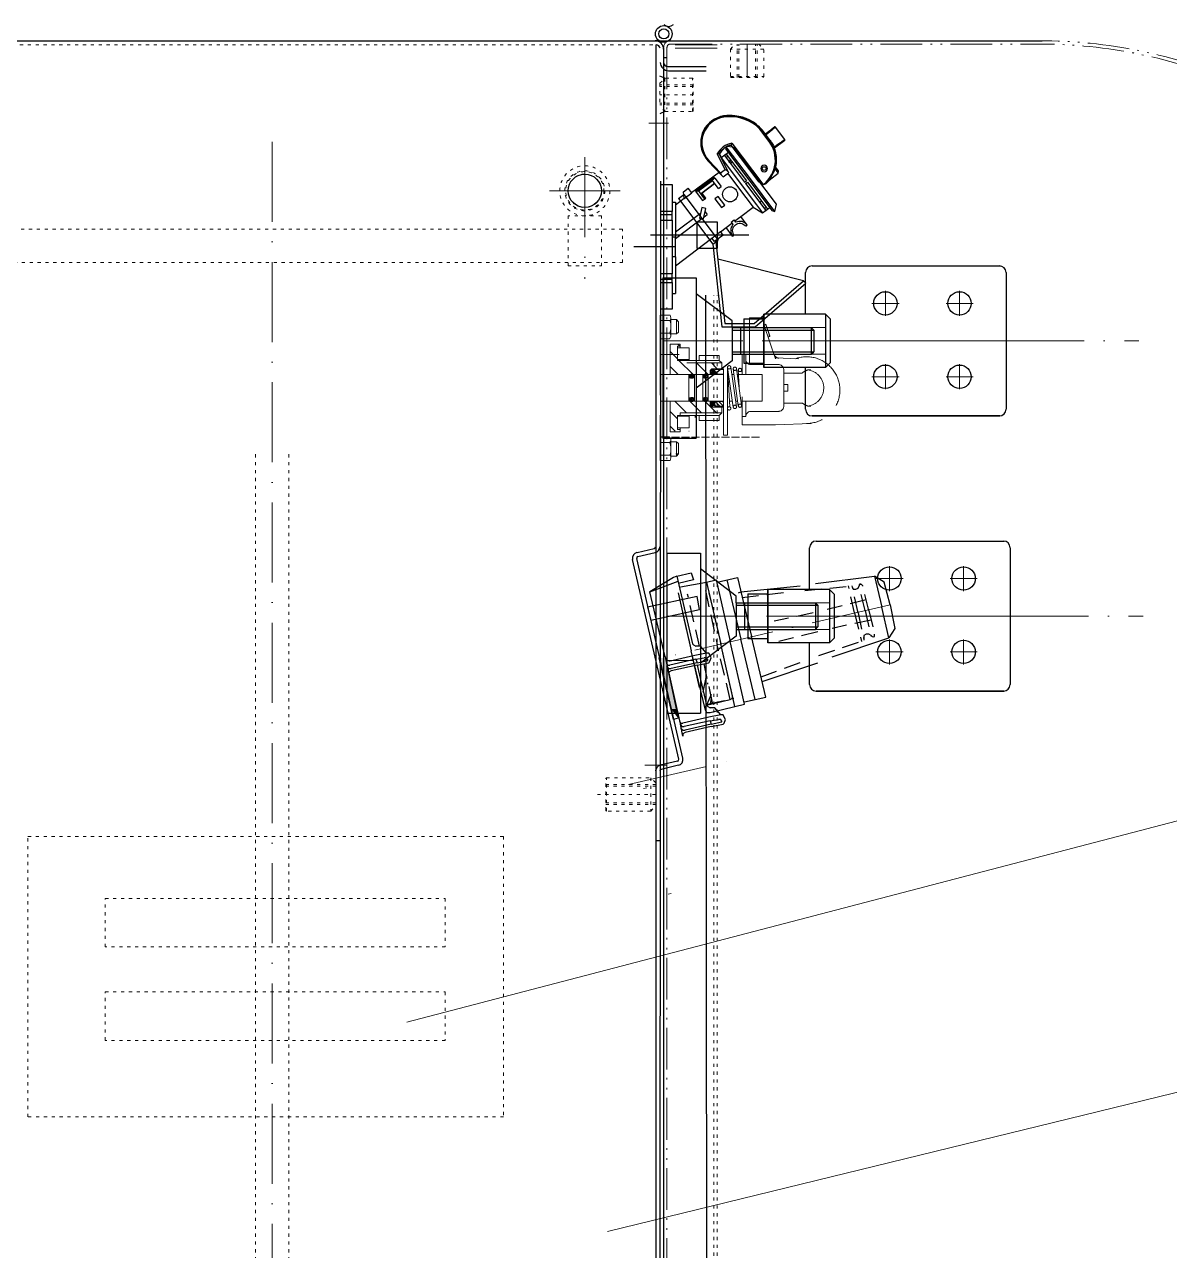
# Model space of a CAD drawing. Header units: millimetres. Extents: x 13152 to 35014, y -6229 to -226.
# Drawn here: x 28814 to 29500, y -1890 to -1155 of the extents above; entities that cross this region are included whole.
import ezdxf

# ---------------------------------------------------------------- set-up
doc = ezdxf.new("R2010")
doc.units = ezdxf.units.MM
doc.header["$LTSCALE"] = 4
for name, pattern in [('5 双点画线', [10.5, 6.25, -1.25, 0.25, -1.25, 0.25, -1.25]), ('ACAD_ISO02W100', [15, 12, -3]), ('ACAD_ISO03W100', [1.18, 0.47, -0.71]), ('ACAD_ISO10W100', [18, 12, -3, 0, -3]), ('DASHED', [0.75, 0.5, -0.25])]:
    doc.linetypes.add(name, pattern=pattern)
for name, color, linetype in [('1', 12, 'Continuous'), ('10', 1, 'Continuous'), ('4虚线层', 6, 'DASHED'), ('器身绝缘0', 4, 'Continuous')]:
    doc.layers.add(name, color=color, linetype=linetype)
for name, color, linetype, lineweight in [('标注、文本', 3, 'Continuous', 25), ('粗实线', 4, 'Continuous', 53), ('铁心', 3, 'Continuous', 0)]:
    doc.layers.add(name, color=color, linetype=linetype, lineweight=lineweight)
pattern_1 = [(135, (75926.2069, -165104.8281), (0.56126601, 0.56126601), []), (45, (75926.2069, -165104.8281), (1.68379802, 0.56126601), [1.984375, -1.190625])]

# ---------------------------------------------------------------- blocks, each defined once
blk = doc.blocks.new('5354650')
at = {"layer": '4虚线层', "ltscale": 5}
h = blk.add_hatch(color=256, dxfattribs=at)
h.dxf.hatch_style = 2
h.paths.add_polyline_path([(26822.77, -1880.58), (26822.82, -1911.91), (26826.27, -1912.71)])
h = blk.add_hatch(color=256, dxfattribs=at)
h.dxf.hatch_style = 2
h.paths.add_polyline_path([(26822.77, -1880.58), (26826.22, -1881.38), (26826.27, -1912.71)])
at = {"layer": '标注、文本'}
h = blk.add_hatch(color=256, dxfattribs=at)
h.dxf.hatch_style = 2
h.paths.add_polyline_path([(26822.82, -1911.91), (26826.27, -1912.71), (26825.69, -1918.4)])
at = {"layer": '4虚线层', "ltscale": 5}
for points in [[(26847.88, -1879.09), (26847.98, -1847.07)], [(26842.5, -1858.18), (26842.4, -1880.74)], [(26916.92, -1860.8), (26945.22, -1864.42)], [(26945.06, -1865.11), (26945.43, -1866.65), (26946.82, -1866.97), (26948.36, -1866.6), (26949.37, -1865.38)], [(26950.22, -1864.84), (26949.53, -1864.68), (26949.37, -1865.38)], [(26951.55, -1881.18), (26951.45, -1865.85), (26950.91, -1865), (26950.22, -1864.84)], [(26918.73, -1875.05), (26894.79, -1874.63)], [(26951.6, -1874.63), (26927.51, -1874.9)], [(26918.94, -1886.76), (26894.85, -1887.02)], [(26951.66, -1887.03), (26927.72, -1886.6)], [(26846.28, -1914.41), (26844.04, -1914.62), (26847.82, -1914.04), (26848.25, -1890.1)], [(26949.58, -1896.02), (26948.36, -1895.01), (26946.97, -1894.69), (26945.43, -1895.06), (26944.95, -1897.13)], [(26949.58, -1896.02), (26950.11, -1896.87), (26950.8, -1897.03)], [(26950.8, -1897.03), (26951.5, -1897.19), (26951.82, -1895.8)], [(26916.44, -1900.75), (26944.79, -1897.82)]]:
    blk.add_lwpolyline(points, dxfattribs=at)
for points in [[(26858.84, -1847.39), (26858.84, -1847.39), (26858.41, -1880.79), (26858.41, -1880.79)], [(26860.59, -1849.25), (26860.59, -1849.25), (26860.64, -1880.58), (26860.64, -1880.58)], [(26879.32, -1856.49), (26879.32, -1856.49), (26907.77, -1859.41), (26907.77, -1859.41)], [(26942.93, -1880.64), (26942.93, -1880.64), (26943.15, -1863.94), (26943.15, -1863.94)], [(26945.01, -1881.12), (26945.01, -1881.12), (26945.22, -1864.42), (26945.22, -1864.42)], [(26949.48, -1880.7), (26949.48, -1880.7), (26949.37, -1865.38), (26949.37, -1865.38)], [(26950.22, -1864.84), (26950.22, -1864.84), (26950.38, -1864.15), (26950.38, -1864.15)], [(26858.67, -1914.36), (26858.67, -1914.36), (26858.41, -1880.79), (26858.41, -1880.79)], [(26942.93, -1880.64), (26942.93, -1880.64), (26943.25, -1898.2), (26943.25, -1898.2)], [(26945.01, -1881.12), (26945.01, -1881.12), (26944.79, -1897.82), (26944.79, -1897.82)], [(26949.48, -1880.7), (26949.48, -1880.7), (26949.42, -1896.71), (26949.42, -1896.71)], [(26951.55, -1881.18), (26951.55, -1881.18), (26951.82, -1895.8), (26951.82, -1895.8)], [(26843.72, -1906.54), (26843.72, -1906.54), (26848.03, -1897.34), (26848.03, -1897.34)], [(26847.61, -1902.34), (26847.61, -1902.34), (26847.77, -1901.65), (26847.77, -1901.65)], [(26879.68, -1905.37), (26879.68, -1905.37), (26908.2, -1901.76), (26908.2, -1901.76)], [(26848.24, -1909.04), (26848.24, -1909.04), (26844.04, -1914.62), (26844.04, -1914.62)], [(26847.77, -1911.11), (26847.77, -1911.11), (26846.28, -1914.41), (26846.28, -1914.41)], [(26842.71, -1917.23), (26842.71, -1917.23), (26842.87, -1916.54), (26842.87, -1916.54)], [(26844.89, -1914.09), (26844.89, -1914.09), (26860.9, -1914.15), (26860.9, -1914.15)]]:
    blk.add_open_spline(points, degree=3, dxfattribs=at)
at = {"layer": '标注、文本', "color": 1, "linetype": 'ACAD_ISO10W100', "lineweight": 18}
blk.add_line((26964.8, -1880.59), (26822.77, -1880.88), dxfattribs=at)
at = {"layer": '标注、文本'}
for points in [[(26844.16, -1835.26), (26841.92, -1835.47), (26826.18, -1840.58)], [(26844.16, -1835.26), (26852.93, -1835.1), (26853.36, -1839.57), (26843.89, -1839.57)], [(26844.16, -1835.26), (26844.05, -1876.75), (26844.58, -1877.6), (26845.8, -1878.61)], [(26826.38, -1880.68), (26826.18, -1840.58), (26844.21, -1838.18)], [(26844.79, -1841.96), (26860.65, -1842.71), (26866.5, -1842.6), (26866.49, -1880.48)], [(26866.5, -1842.6), (26866.87, -1844.14), (26879.26, -1844.09), (26879.58, -1880.58)], [(26872.72, -1844.04), (26873.04, -1880.53)], [(26877.88, -1853.24), (26879.42, -1852.87), (26914.8, -1857.39)], [(26924.1, -1858.09), (26959.64, -1861.92), (26959.64, -1880.86)], [(26964.8, -1880.59), (26964.37, -1866.65), (26959.64, -1861.92)], [(26826.38, -1880.68), (26825.69, -1918.4), (26822.76, -1918.45), (26822.77, -1880.58)], [(26826.38, -1880.68), (26826.06, -1919.94), (26826.43, -1921.48), (26827.82, -1921.8)], [(26844.89, -1914.09), (26843.19, -1915.16), (26842.71, -1917.23), (26843.08, -1918.77), (26845.16, -1919.25), (26860.48, -1919.15), (26866.33, -1919.04), (26866.49, -1880.48)], [(26843.94, -1889.84), (26844.04, -1914.62), (26858.67, -1914.36), (26860.21, -1913.99), (26860.53, -1912.6), (26860.64, -1880.58)], [(26851.07, -1884.2), (26848.57, -1879.25), (26845.8, -1878.61)], [(26866.65, -1917.66), (26879.73, -1917.77), (26879.58, -1880.58)], [(26923.89, -1903.19), (26959.63, -1899.79), (26959.64, -1880.86)], [(26964.8, -1880.59), (26964.37, -1895.06), (26959.63, -1899.79)], [(26825.8, -1886.38), (26826.86, -1888.08), (26828.25, -1888.4)], [(26826.28, -1884.3), (26826.65, -1885.84), (26828.03, -1886.16)], [(26844.04, -1886.22), (26844.26, -1888.45)], [(26844.04, -1886.22), (26844.26, -1888.45)], [(26850.8, -1888.51), (26850.43, -1886.96), (26849.04, -1886.64)], [(26853.19, -1887.6), (26852.82, -1886.06), (26852.45, -1884.52), (26851.07, -1884.2)], [(26851.17, -1890.05), (26852.18, -1888.83), (26853.19, -1887.6)], [(26827.93, -1889.78), (26826.38, -1890.15), (26826.06, -1891.54)], [(26843.94, -1889.84), (26844.04, -1914.62), (26844.57, -1915.48), (26845.8, -1916.49)], [(26843.94, -1889.84), (26851.17, -1890.05)], [(26879.74, -1908.3), (26914.79, -1904.74)], [(26851.06, -1922.07), (26848.56, -1917.12), (26845.8, -1916.49)], [(26825.8, -1924.25), (26826.86, -1925.95), (26828.24, -1926.27)], [(26826.06, -1919.94), (26826.27, -1922.18), (26826.65, -1923.72), (26828.03, -1924.04)], [(26826.06, -1929.41), (26826.27, -1922.18)], [(26850.8, -1926.38), (26850.42, -1924.84), (26849.04, -1924.52)], [(26853.19, -1925.48), (26852.82, -1923.93), (26852.45, -1922.39), (26851.06, -1922.07)], [(26851.17, -1927.92), (26852.02, -1927.39), (26853.19, -1925.48)], [(26827.92, -1927.66), (26826.38, -1928.03), (26826.06, -1929.41)], [(26843.93, -1927.71), (26851.17, -1927.92)]]:
    blk.add_lwpolyline(points, dxfattribs=at)
blk.add_lwpolyline([(26823.04, -1857.33), (26852.82, -1857.65), (26853.2, -1849.73), (26822.72, -1849.25)], close=True, dxfattribs=at)
for points in [[(26842.61, -1845.1), (26842.61, -1845.1), (26842.4, -1880.74), (26842.4, -1880.74)], [(26860.65, -1842.71), (26860.65, -1842.71), (26860.64, -1880.58), (26860.64, -1880.58)], [(26842.29, -1903.29), (26842.29, -1903.29), (26842.4, -1880.74), (26842.4, -1880.74)], [(26842.71, -1917.23), (26842.71, -1917.23), (26842.4, -1880.74), (26842.4, -1880.74)], [(26860.48, -1919.15), (26860.48, -1919.15), (26860.64, -1880.58), (26860.64, -1880.58)], [(26873.19, -1917.71), (26873.19, -1917.71), (26873.04, -1880.53), (26873.04, -1880.53)], [(26827.29, -1883.08), (26827.29, -1883.08), (26842.5, -1886.59), (26842.5, -1886.59)], [(26843.83, -1883.98), (26843.83, -1883.98), (26827.82, -1883.93), (26827.82, -1883.93)], [(26844.04, -1886.22), (26844.04, -1886.22), (26828.03, -1886.16), (26828.03, -1886.16)], [(26844.26, -1888.45), (26844.26, -1888.45), (26828.25, -1888.4), (26828.25, -1888.4)], [(26851.07, -1884.2), (26851.07, -1884.2), (26843.83, -1883.98), (26843.83, -1883.98)], [(26844.04, -1886.22), (26844.04, -1886.22), (26849.04, -1886.64), (26849.04, -1886.64)], [(26844.26, -1888.45), (26844.26, -1888.45), (26850.8, -1888.51), (26850.8, -1888.51)], [(26850.8, -1888.51), (26850.8, -1888.51), (26850.96, -1887.81), (26850.96, -1887.81)], [(26843.94, -1889.84), (26843.94, -1889.84), (26827.93, -1889.78), (26827.93, -1889.78)], [(26843.83, -1921.86), (26843.83, -1921.86), (26827.82, -1921.8), (26827.82, -1921.8)], [(26844.04, -1924.09), (26844.04, -1924.09), (26828.03, -1924.04), (26828.03, -1924.04)], [(26851.06, -1922.07), (26851.06, -1922.07), (26843.83, -1921.86), (26843.83, -1921.86)], [(26844.04, -1924.09), (26844.04, -1924.09), (26844.25, -1926.33), (26844.25, -1926.33)], [(26844.04, -1924.09), (26844.04, -1924.09), (26849.04, -1924.52), (26849.04, -1924.52)], [(26850.8, -1926.38), (26850.8, -1926.38), (26850.96, -1925.69), (26850.96, -1925.69)], [(26843.93, -1927.71), (26843.93, -1927.71), (26827.92, -1927.66), (26827.92, -1927.66)], [(26844.25, -1926.33), (26844.25, -1926.33), (26828.24, -1926.27), (26828.24, -1926.27)], [(26844.25, -1926.33), (26844.25, -1926.33), (26850.8, -1926.38), (26850.8, -1926.38)]]:
    blk.add_open_spline(points, degree=3, dxfattribs=at)
blk = doc.blocks.new('A$C200A7939')
at = {"layer": '粗实线', "lineweight": 30}
for p, q in [((53.97, 115.63), (53.85, 115.85)), ((73.62, 110.49), (73.49, 110.71)), ((75.54, 109.03), (75.32, 109.25)), ((81.19, 100.54), (76.22, 107.14)), ((76.61, 107.46), (76.49, 107.69)), ((78.39, 105.16), (76.49, 107.69)), ((76.61, 107.46), (81.58, 100.87)), ((76.65, 107.7), (78.55, 105.17)), ((76.86, 107.48), (76.65, 107.7)), ((76.86, 107.48), (81.83, 100.88)), ((78.55, 105.17), (78.39, 105.16)), ((79.68, 103.67), (79.52, 103.66)), ((81.47, 101.08), (79.52, 103.66)), ((79.68, 103.67), (81.63, 101.09)), ((90.54, 101.75), (84.94, 109.17)), ((55.26, 97.21), (55.17, 96.07)), ((69.16, 77.5), (55.17, 96.07)), ((69.96, 78.1), (55.47, 97.33)), ((59.28, 97.23), (55.83, 97.52)), ((75.15, 76.19), (58.36, 98.44)), ((58.8, 99.51), (77.31, 74.97)), ((72.6, 80.08), (59.7, 97.19)), ((81.58, 100.87), (81.47, 101.08)), ((81.83, 100.88), (81.63, 101.09)), ((83.14, 98.43), (83.03, 98.64)), ((90.51, 101.11), (84.48, 96.63)), ((42.06, 92.46), (42.18, 92.23)), ((52.81, 80.26), (44.69, 88.78)), ((45.06, 89.1), (52.08, 81.75)), ((54.76, 83.77), (50.02, 93.07)), ((51.13, 93.09), (56.58, 82.4)), ((51.34, 93.11), (51.17, 93.1)), ((56.61, 82.41), (51.17, 93.1)), ((52.51, 90.81), (51.34, 93.11)), ((51.38, 93.11), (51.36, 93.13)), ((51.38, 93.11), (52.54, 90.83)), ((56.73, 93.99), (52.37, 90.7)), ((52.37, 90.7), (73.59, 62.55)), ((54.34, 92.18), (55.41, 92.98)), ((54.34, 92.18), (66.47, 76.09)), ((55.29, 90.92), (56.36, 91.73)), ((55.41, 92.98), (67.54, 76.9)), ((51.11, 82.05), (34.7, 69.69)), ((52.08, 81.75), (54.76, 83.77)), ((53.69, 79.39), (56.88, 81.79)), ((56.33, 81.37), (62.84, 72.73)), ((59.11, 88.08), (58.04, 87.27)), ((81.1, 77.42), (86.54, 81.52)), ((84.62, 84.07), (86.54, 81.52)), ((86.74, 82.92), (84.96, 85.28)), ((86.54, 81.52), (86.74, 82.92)), ((16, 76.76), (16, 2)), ((16, 74.76), (23, 74.76)), ((23, 74.76), (23, 58.67)), ((37.09, 70.68), (48.27, 79.11)), ((38.39, 71.28), (46.77, 77.6)), ((47.21, 77.02), (38.82, 70.7)), ((40.77, 69.78), (48.35, 75.5)), ((40.89, 69.62), (48.47, 75.34)), ((46.81, 77.55), (46.77, 77.6)), ((46.81, 77.55), (48.49, 78.81)), ((46.94, 77.37), (46.81, 77.55)), ((48.62, 78.64), (46.94, 77.37)), ((50.72, 72.36), (46.94, 77.37)), ((48.27, 79.11), (48.49, 78.81)), ((48.49, 78.81), (48.62, 78.64)), ((48.62, 78.64), (52.4, 73.63)), ((50.72, 72.36), (52.4, 73.63)), ((66.47, 76.09), (67.54, 76.9)), ((67.07, 75.29), (68.14, 76.1)), ((67.07, 75.29), (79.19, 59.2)), ((68.14, 76.1), (80.26, 60.01)), ((83.15, 58.93), (69.16, 77.5)), ((84.63, 58.64), (69.96, 78.1)), ((85.49, 62.98), (72.6, 80.08)), ((76.96, 74.29), (77.86, 74.97)), ((79.87, 75.84), (79.77, 75.95)), ((30.23, 66.31), (25, 62.37)), ((29.73, 70.34), (32.59, 72.49)), ((30.23, 66.3), (29.73, 70.34)), ((30.23, 66.3), (34.71, 69.68)), ((34.71, 69.68), (32.59, 72.49)), ((37.09, 70.68), (37.29, 70.41)), ((37.29, 70.41), (38.4, 71.26)), ((37.42, 70.24), (37.29, 70.41)), ((38.54, 71.08), (37.42, 70.24)), ((37.42, 70.24), (41.21, 65.2)), ((38.39, 71.28), (38.4, 71.26)), ((38.4, 71.26), (38.54, 71.08)), ((38.54, 71.08), (42.33, 66.04)), ((43.13, 66.65), (40.77, 69.78)), ((42.33, 66.04), (43.13, 66.65)), ((50.67, 67.63), (48.68, 66.13)), ((54.59, 62.44), (50.67, 67.63)), ((62.84, 72.73), (71.56, 61.15)), ((23, 64.08), (25, 64.08)), ((25, 64.08), (25, 43.35)), ((40.78, 61.02), (39.32, 54.68)), ((43.22, 60.45), (40.78, 61.02)), ((41.21, 65.2), (42.33, 66.04)), ((41.76, 54.12), (43.22, 60.45)), ((48.68, 66.13), (52.59, 60.94)), ((52.59, 60.94), (54.59, 62.44)), ((64.15, 55.57), (71.56, 61.15)), ((71.56, 61.15), (77.23, 57.72)), ((73.59, 62.55), (77.23, 57.72)), ((73.59, 62.55), (73.59, 62.55)), ((75.49, 64.11), (76.56, 64.92)), ((77.23, 57.72), (81.59, 61.01)), ((78.24, 60.46), (79.31, 61.27)), ((79.19, 59.2), (80.26, 60.01)), ((83.15, 58.93), (84.63, 58.64)), ((84.63, 58.64), (85.49, 62.98)), ((23, 58.67), (16, 58.67)), ((16, 56.75), (23, 56.75)), ((16, 53.47), (23, 53.47)), ((23, 56.75), (23, 58.67)), ((23, 53.47), (23, 56.75)), ((23, 53.47), (23, 21.29)), ((39.94, 57.35), (25, 46.1)), ((25, 42.34), (40.9, 54.32)), ((39.32, 54.68), (41.76, 54.12)), ((42, 55.15), (44.03, 56.68)), ((42.74, 58.39), (44.03, 56.68)), ((55.34, 48.99), (58.85, 51.63)), ((58.42, 52.21), (60.18, 53.53)), ((58.42, 52.21), (59.49, 50.79)), ((61.25, 52.11), (60.18, 53.53)), ((60.61, 52.96), (64.12, 55.61)), ((68, 50.45), (64.12, 55.61)), ((69, 44.35), (10, 44.35)), ((46.8, 42.53), (52.07, 46.51)), ((53.6, 44.48), (48.33, 40.51)), ((53.6, 44.48), (52.07, 46.51)), ((52.09, 46.48), (55.37, 48.95)), ((59.22, 43.83), (55.34, 48.99)), ((59.22, 43.83), (59.74, 44.23)), ((67.48, 50.06), (68, 50.45)), ((25, 37.38), (0, 37.38)), ((23, 43.35), (25, 43.35)), ((25, 31.41), (25, 43.35)), ((25, 26.06), (46.82, 42.51)), ((48.33, 40.51), (46.8, 42.53)), ((25, 31.41), (23, 31.41)), ((25, 31.41), (25, 9.38)), ((23, 21.29), (16, 21.29)), ((16, 18.01), (23, 18.01)), ((16, 16.09), (23, 16.09)), ((23, 18.01), (23, 21.29)), ((23, 16.09), (23, 18.01)), ((23, 16.09), (23, 0)), ((23, 9.38), (25, 9.38)), ((23, 0), (16, 0))]:
    blk.add_line(p, q, dxfattribs=at)
blk.add_lwpolyline([(38, 52.35), (50, 52.35), (50, 36.35), (38, 36.35)], close=True, dxfattribs=at)
at = {"layer": '粗实线', "lineweight": 30, "extrusion": (0, 0, -1)}
blk.add_circle((-78.17, 84.32), 2, dxfattribs=at)
at = {"layer": '粗实线', "lineweight": 30}
for centre, radius in [((78.17, 84.32), 1.13), ((57.72, 68.88), 4.5)]:
    blk.add_circle(centre, radius, dxfattribs=at)
at = {"layer": '粗实线', "lineweight": 30, "extrusion": (0, 0, -1)}
blk.add_arc((-63.61, 47.14), 4.37, 328.89461, 137.10539, dxfattribs=at)
at = {"layer": '粗实线', "lineweight": 30}
for centre, radius, start, end in [((63.61, 47.14), 5.5, 37, 115.46304), ((63.61, 47.14), 5.5, 138.53696, 217), ((59.44, 44.63), 0.5, 307, 31.10539), ((67.18, 50.46), 0.5, 222.89461, 307)]:
    blk.add_arc(centre, radius, start, end, dxfattribs=at)
for centre, major_axis, ratio, start_param, end_param in [((56.27, 99.81), (-14.09, -7.58), 0.99884, 4.363996, 6.551417), ((56.15, 100.04), (14.09, 7.58), 0.99884, 1.222403, 3.141558), ((56.28, 99.79), (13.65, 7.34), 0.99884, 1.222403, 3.409825), ((57.59, 90.15), (22.9, 12.31), 0.99884, 0.41949, 1.222403), ((57.71, 89.93), (-22.9, -12.31), 0.99884, 3.561083, 4.363996), ((54.04, 115.13), (0.072, -0.495), 0.016437, 1.52552, 3.096316), ((57.72, 89.91), (22.46, 12.08), 0.99884, 0.41949, 1.222403), ((57.75, 90.16), (18.61, 18.16), 0.998343, 0.13937, 0.871114), ((73.31, 110.09), (-0.306, -0.396), 0.043972, 1.551165, 3.121962), ((63.71, 98.06), (14.09, 7.58), 0.99884, 0.15263, 0.41949), ((73.05, 109.93), (-0.612, -0.791), 0.056989, 3.133584, 3.6194), ((63.83, 97.83), (-14.09, -7.58), 0.99884, 3.294223, 3.561083), ((63.87, 98.07), (11.45, 11.17), 0.998343, 6.155695, 6.422555), ((63.84, 97.81), (13.65, 7.34), 0.99884, 0.152631, 0.41949), ((64.08, 97.85), (11.45, 11.17), 0.998343, 6.155695, 6.283216), ((76.21, 107.16), (-0.399, -0.301), 0.047588, 1.564147, 3.1339), ((75.85, 107.1), (-0.799, -0.601), 0.05708, 3.159746, 3.671896), ((70.67, 99.04), (13.66, 10.29), 0.004763, -0.944344, -0.057398), ((70.97, 98.64), (13.98, 10.53), 0.004753, 5.322503, 6.287199), ((61.02, 87.28), (-10.96, -5.89), 0.99884, 4.39833, 5.304677), ((60.99, 87.32), (10.08, 5.42), 0.99884, 1.309893, 2.118457), ((61.21, 87.08), (-0.82, 11.68), 0.999962, 0.172283, 0.96125), ((61.38, 87.09), (-0.82, 11.68), 0.999962, 0.481281, 0.96125), ((61.24, 87.34), (-8.19, -7.99), 0.998343, 4.602073, 4.979929), ((61.38, 87.09), (-0.82, 11.68), 0.999962, 0.188779, 0.405853), ((61.24, 87.34), (-8.19, -7.99), 0.998343, 4.191387, 4.291709), ((66.42, 89.41), (16.29, 8.76), 0.99884, 4.89389, 6.435766), ((66.41, 89.43), (-16.73, -9), 0.99884, 1.848722, 3.294173), ((81.18, 100.57), (-0.399, -0.301), 0.047588, 1.563859, 3.1339), ((80.83, 100.49), (-0.799, -0.602), 0.004753, 3.156454, 3.668086), ((76.57, 91.21), (-13.98, -10.53), 0.004753, 3.1467, 4.123831), ((66.66, 89.45), (13.6, 13.27), 0.998343, 5.276241, 5.892279), ((45.05, 89.12), (0.362, 0.345), 0.046425, 3.128817, 4.699614), ((70.97, 98.64), (13.98, 10.53), 0.004753, 2.946494, 3.582151), ((70.67, 99.04), (-13.58, -10.23), 0.004753, 0.026533, 0.373337), ((77.56, 77.95), (2.64, 1.42), 0.99884, 4.135252, 4.354564), ((77.81, 77.97), (-2.15, -2.1), 0.998343, 0.817037, 0.867657), ((66.66, 89.45), (13.6, 13.27), 0.998343, 4.710195, 4.850406)]:
    blk.add_ellipse(centre, major_axis=major_axis, ratio=ratio, start_param=start_param, end_param=end_param, dxfattribs=at)
at = {"layer": '粗实线', "lineweight": 30, "extrusion": (0, 0, -1)}
for centre, major_axis, ratio, start_param, end_param in [((77.17, 105.35), (-1.39, 0.18), 0.001239, 3.147709, 3.666537), ((78.63, 103.41), (-1.06, -0.26), 0.001376, 2.614119, 3.133686), ((66.29, 89.64), (11.36, -15.26), 0.998745, 4.706556, 4.859166), ((66.45, 89.66), (11.11, -15.44), 0.99877, 4.690072, 5.567381), ((70.45, 85.56), (-15.47, -11.35), 0.089062, 2.738165, 2.767688), ((55.5, 84.51), (1.38, -2.71), 0.00104, 5.600881, 6.283298), ((51.61, 81.57), (-2.08, 2.19), 0.012676, 3.143075, 4.080568)]:
    blk.add_ellipse(centre, major_axis=major_axis, ratio=ratio, start_param=start_param, end_param=end_param, dxfattribs=at)
at = {"layer": '粗实线', "lineweight": 30}
for points, knots in [([(84.94, 109.17), (84.93, 109.18), (84.89, 109.25), (84.78, 109.32), (84.64, 109.37), (84.52, 109.38), (84.44, 109.36), (84.37, 109.34), (84.33, 109.33), (84.31, 109.32), (84.31, 109.31)], [0, 0, 0, 0, 0.060474, 0.246886, 0.39669, 0.524783, 0.633814, 0.728275, 0.835523, 1, 1, 1, 1]), ([(58.36, 98.44), (58.37, 98.44), (58.38, 98.47), (58.44, 98.58), (58.47, 98.67), (58.6, 98.98), (58.7, 99.24), (58.8, 99.51)], [0, 0, 0, 0, 0.25, 0.25, 0.5, 0.5, 1, 1, 1, 1]), ([(81.21, 101.71), (81.4, 101.51), (81.57, 101.3), (82, 100.78), (82.24, 100.46), (82.7, 99.82), (82.92, 99.5), (83.55, 98.5), (83.93, 97.81), (84.26, 97.1)], [0, 0, 0, 0, 0.149275, 0.149275, 0.361956, 0.361956, 0.574638, 0.574638, 1, 1, 1, 1]), ([(84.48, 96.63), (84.48, 96.63), (84.47, 96.64), (84.45, 96.68), (84.44, 96.71), (84.4, 96.8), (84.37, 96.85), (84.32, 96.97), (84.29, 97.03), (84.26, 97.1)], [0, 0, 0, 0, 0.25, 0.25, 0.5, 0.5, 0.75, 0.75, 1, 1, 1, 1]), ([(90.51, 101.11), (90.51, 101.11), (90.52, 101.11), (90.54, 101.14), (90.59, 101.21), (90.63, 101.32), (90.65, 101.47), (90.62, 101.62), (90.57, 101.7), (90.54, 101.74)], [0, 0, 0, 0, 0.044869, 0.213016, 0.339629, 0.479509, 0.658519, 0.857969, 1, 1, 1, 1]), ([(51.13, 93.09), (51.13, 93.09), (51.1, 93.08), (50.98, 93.07), (50.89, 93.07), (50.58, 93.07), (50.3, 93.07), (50.02, 93.07)], [0, 0, 0, 0, 0.25, 0.25, 0.5, 0.5, 1, 1, 1, 1]), ([(52.81, 80.26), (52.73, 80.35), (52.66, 80.45), (52.52, 80.68), (52.46, 80.8), (52.34, 81.06), (52.29, 81.19), (52.18, 81.47), (52.13, 81.61), (52.08, 81.75)], [0, 0, 0, 0, 0.25, 0.25, 0.5, 0.5, 0.75, 0.75, 1, 1, 1, 1]), ([(56.58, 82.4), (56.51, 82.53), (56.41, 82.65), (56.15, 82.88), (56, 82.99), (55.67, 83.22), (55.5, 83.33), (55.13, 83.55), (54.95, 83.66), (54.76, 83.77)], [0, 0, 0, 0, 0.25, 0.25, 0.5, 0.5, 0.75, 0.75, 1, 1, 1, 1]), ([(77.31, 74.97), (77.08, 74.99), (76.86, 75.04), (76.48, 75.16), (76.33, 75.22), (76.18, 75.3)], [0, 0, 0, 0, 0.564466, 0.564466, 1, 1, 1, 1]), ([(77.97, 74.99), (78.13, 75.01), (78.29, 75.04), (78.6, 75.14), (78.75, 75.21), (79.03, 75.35), (79.16, 75.43), (79.41, 75.62), (79.53, 75.72), (79.64, 75.83)], [0, 0, 0, 0, 0.25, 0.25, 0.5, 0.5, 0.75, 0.75, 1, 1, 1, 1]), ([(78.21, 75), (78.37, 75.02), (78.53, 75.06), (78.84, 75.16), (78.99, 75.22), (79.27, 75.37), (79.4, 75.45), (79.65, 75.63), (79.76, 75.73), (79.87, 75.84)], [0, 0, 0, 0, 0.25, 0.25, 0.5, 0.5, 0.75, 0.75, 1, 1, 1, 1])]:
    blk.add_open_spline(points, degree=3, knots=knots, dxfattribs=at)
blk = doc.blocks.new('jjsiieiekjnnm')
at = {"linetype": 'ACAD_ISO02W100', "lineweight": 13}
h = blk.add_hatch(dxfattribs=at)
h.set_pattern_fill('ANSI31', color=2, scale=2, angle=360, style=0)
h.set_pattern_definition([(45, (48120.354, -165383.168), (-4.490128, 4.490128), [])])
h.paths.add_polyline_path([(65904.39, -161943.76), (65925.39, -161943.76), (65925.39, -161942.26), (65930.89, -161942.26), (65930.89, -161933.76), (65929.39, -161933.76), (65929.39, -161932.76), (65935.39, -161932.76), (65935.39, -161950.76), (65934.83, -161950.76), (65923.12, -161950.76, 0.333333), (65921.62, -161950.76), (65914.82, -161950.76, 0.333333), (65913.32, -161950.76), (65912.49, -161950.76), (65911.39, -161950.76), (65911.39, -161948.26), (65910.39, -161947.26), (65904.39, -161947.26)])
h.paths.add_polyline_path([(65911.39, -161966.76), (65913.32, -161966.76, 0.333333), (65914.82, -161966.76), (65919.52, -161966.76), (65921.62, -161966.76, 0.333333), (65923.12, -161966.76), (65934.82, -161966.76), (65935.39, -161966.76), (65935.39, -161984.81), (65929.39, -161984.81), (65929.39, -161983.76), (65930.89, -161983.76), (65930.89, -161975.26), (65929.39, -161975.26), (65929.39, -161973.76), (65904.39, -161973.76), (65904.39, -161970.26), (65910.39, -161970.26), (65911.39, -161969.26)])
h = blk.add_hatch(dxfattribs=at)
h.set_pattern_fill('ANSI31', color=2, scale=2, angle=450, style=0)
h.set_pattern_definition([(45, (75926.207, -165104.828), (4.490128, -4.490128), [])])
h.paths.add_polyline_path([(65908.59, -161947.76), (65903.39, -161947.76), (65903.39, -161950.56), (65908.59, -161950.56), (65908.59, -161949.26)])
h = blk.add_hatch(dxfattribs=at)
h.set_pattern_fill('ANSI31', color=2, scale=1.5, angle=450, style=0)
h.set_pattern_definition([(45, (75926.207, -165104.828), (3.367596, -3.367596), [])])
h.paths.add_polyline_path([(65908.59, -161947.76), (65903.39, -161947.76), (65903.39, -161950.56), (65908.59, -161950.56), (65908.59, -161949.26)])
h = blk.add_hatch(dxfattribs=at)
h.set_pattern_fill('ANSI38', color=2, scale=0.25, angle=360, style=0)
h.set_pattern_definition(pattern_1)
h.paths.add_polyline_path([(65911.39, -161949.26, 1), (65908.59, -161949.26, 1)])
h = blk.add_hatch(dxfattribs=at)
h.set_pattern_fill('ANSI31', color=2, scale=0.5, angle=450, style=0)
h.set_pattern_definition([(45, (75926.2069, -165104.8281), (1.12253202, -1.12253202), [])])
h.paths.add_polyline_path([(65908.59, -161969.76), (65908.59, -161966.96), (65903.39, -161966.96), (65903.39, -161969.76)])
h = blk.add_hatch(dxfattribs=at)
h.set_pattern_fill('ANSI38', color=2, scale=0.25, angle=360, style=0)
h.set_pattern_definition(pattern_1)
h.paths.add_polyline_path([(65911.39, -161968.26, 1), (65908.59, -161968.26, 1)])
at = {"color": 2, "linetype": 'ACAD_ISO02W100', "lineweight": 13}
for p, q in [((65878.88, -161916.67), (65878.88, -161921.37)), ((65878.88, -161916.67), (65887.66, -161916.67)), ((65887.66, -161916.67), (65887.66, -161944.73)), ((65878.88, -161921.37), (65872.18, -161941.37)), ((65877.93, -161921.05), (65875.58, -161928.05)), ((65877.94, -161920.51), (65875.6, -161927.51)), ((65876.66, -161924.34), (65876.83, -161924.34)), ((65878.88, -161921.37), (65877.93, -161921.05)), ((65878.89, -161920.83), (65877.94, -161920.51)), ((65878.88, -161921.37), (65878.88, -161924.34)), ((65878.88, -161924.34), (65887.66, -161924.34)), ((65876.53, -161928.37), (65875.58, -161928.05)), ((65876.54, -161927.83), (65875.6, -161927.51)), ((65929.39, -161932.46), (65935.39, -161932.46)), ((65929.39, -161932.46), (65929.39, -161933.76)), ((65930.89, -161933.76), (65929.39, -161933.76)), ((65929.39, -161933.76), (65929.39, -161934.76)), ((65930.89, -161942.26), (65930.89, -161933.76)), ((65935.39, -161932.46), (65935.39, -161950.76)), ((65872.19, -161940.83), (65858.34, -161941.31)), ((65889.89, -161938.83), (65889.89, -161939.83)), ((65889.89, -161938.83), (65889.89, -161950.76)), ((65892.19, -161938.83), (65889.89, -161938.83)), ((65892.19, -161938.83), (65892.19, -161950.76)), ((65905.89, -161942.26), (65905.89, -161939.26)), ((65917.89, -161939.26), (65905.89, -161939.26)), ((65917.89, -161939.26), (65917.89, -161942.26)), ((65923.89, -161934.76), (65923.89, -161941.76)), ((65923.89, -161934.76), (65930.89, -161934.76)), ((65923.89, -161934.76), (65923.89, -161936.26)), ((65923.89, -161941.76), (65923.89, -161942.26)), ((65923.89, -161941.76), (65930.89, -161941.76)), ((65940.66, -161938.84), (65929.91, -161938.84)), ((65930.89, -161934.76), (65930.89, -161942.26)), ((65867.19, -161947.83), (65867.19, -161955.33)), ((65886.89, -161944.83), (65870.19, -161944.83)), ((65895.49, -161947.33), (65892.43, -161969.42)), ((65893.94, -161958.49), (65894.43, -161948.04)), ((65897.49, -161947.29), (65894.43, -161969.48)), ((65895.49, -161970.06), (65898.91, -161946.44)), ((65900.89, -161946.62), (65897.48, -161970.24)), ((65900.89, -161946.26), (65899.47, -161970.06)), ((65900.89, -161947.26), (65900.89, -161966.72)), ((65904.39, -161947.26), (65903.39, -161947.26)), ((65903.39, -161947.26), (65903.39, -161950.76)), ((65908.59, -161947.76), (65903.39, -161947.76)), ((65904.39, -161943.76), (65905.89, -161942.26)), ((65904.39, -161947.26), (65904.39, -161943.76)), ((65904.39, -161943.76), (65925.39, -161943.76)), ((65910.39, -161947.26), (65904.39, -161947.26)), ((65930.89, -161942.26), (65905.89, -161942.26)), ((65908.59, -161950.76), (65908.59, -161947.26)), ((65908.59, -161949.26), (65908.59, -161950.76)), ((65911.39, -161948.26), (65910.39, -161947.26)), ((65911.39, -161950.76), (65911.39, -161948.26)), ((65923.89, -161942.26), (65917.89, -161942.26)), ((65923.89, -161942.26), (65930.89, -161942.26)), ((65856.19, -161949.9), (65867.19, -161949.9)), ((65867.19, -161956.74), (65864.66, -161956.74)), ((65864.66, -161956.74), (65864.66, -161958.74)), ((65867.19, -161954.63), (65867.19, -161969.83)), ((65880.19, -161950.76), (65895.01, -161950.76)), ((65880.19, -161950.76), (65880.19, -161966.73)), ((65897.01, -161950.76), (65898.28, -161950.76)), ((65900.29, -161950.76), (65900.89, -161950.76)), ((65908.59, -161950.56), (65903.39, -161950.56)), ((65903.39, -161950.76), (65914.54, -161950.76)), ((65903.39, -161950.76), (65903.39, -161966.72)), ((65933.39, -161950.76), (65911.39, -161950.76)), ((65912.42, -161950.76), (65912.42, -161952.76)), ((65912.42, -161952.76), (65912.42, -161964.76)), ((65915.72, -161952.76), (65912.42, -161952.76)), ((65932.99, -161950.76), (65912.49, -161950.76)), ((65914.07, -161950.76), (65912.84, -161951.99)), ((65915.01, -161950.94), (65913.25, -161952.7)), ((65913.33, -161950.76), (65913.34, -161950.76)), ((65918.33, -161950.76), (65913.33, -161950.76)), ((65913.34, -161950.76), (65914.54, -161951.97)), ((65913.7, -161952.25), (65914.22, -161952.76)), ((65914.31, -161952.76), (65914.06, -161953.01)), ((65914.3, -161950.53), (65914.07, -161950.76)), ((65914.22, -161952.76), (65914.42, -161952.96)), ((65915.32, -161951.75), (65914.31, -161952.76)), ((65919.52, -161950.76), (65914.52, -161950.76)), ((65919.52, -161950.76), (65914.52, -161950.76)), ((65914.54, -161952.86), (65914.58, -161952.86)), ((65914.82, -161951.13), (65915.31, -161951.62)), ((65915.72, -161950.76), (65915.72, -161952.76)), ((65915.72, -161952.76), (65915.72, -161964.76)), ((65920.72, -161950.76), (65920.72, -161952.76)), ((65920.72, -161952.76), (65920.72, -161964.76)), ((65920.72, -161952.76), (65924.02, -161952.76)), ((65921.12, -161951.81), (65922.07, -161952.76)), ((65921.92, -161950.76), (65921.14, -161951.54)), ((65923.05, -161950.76), (65921.34, -161952.47)), ((65921.4, -161950.97), (65921.84, -161951.41)), ((65933.63, -161950.76), (65921.63, -161950.76)), ((65922.17, -161952.76), (65921.98, -161952.95)), ((65922.07, -161952.76), (65922.32, -161953.01)), ((65923.56, -161951.37), (65922.17, -161952.76)), ((65922.2, -161950.64), (65922.32, -161950.76)), ((65922.32, -161950.76), (65923.52, -161951.97)), ((65922.68, -161952.25), (65923.16, -161952.73)), ((65934.82, -161950.76), (65922.82, -161950.76)), ((65934.82, -161950.76), (65922.82, -161950.76)), ((65923.08, -161950.73), (65923.05, -161950.76)), ((65924.02, -161950.76), (65924.02, -161952.76)), ((65924.02, -161952.76), (65924.02, -161964.76)), ((65936.02, -161950.76), (65934.83, -161950.76)), ((65940.66, -161950.76), (65937.22, -161950.76)), ((65937.52, -161950.76), (65940.66, -161950.76)), ((65940.66, -161950.76), (65937.52, -161950.76)), ((65864.66, -161960.74), (65864.66, -161958.74)), ((65867.19, -161960.74), (65864.66, -161960.74)), ((65856.06, -161967.86), (65867.19, -161967.86)), ((65880.19, -161966.73), (65892.8, -161966.72)), ((65889.89, -161975.83), (65889.89, -161966.73)), ((65892.19, -161966.13), (65892.19, -161964.13)), ((65892.19, -161966.13), (65892.19, -161977.83)), ((65892.19, -161966.72), (65892.19, -161980.83)), ((65894.81, -161966.72), (65895.98, -161966.72)), ((65897.99, -161966.72), (65899.67, -161966.72)), ((65900.89, -161966.72), (65900.89, -161987.13)), ((65903.39, -161966.72), (65914.54, -161966.71)), ((65903.39, -161966.72), (65903.39, -161970.26)), ((65903.39, -161966.72), (65903.39, -161987.13)), ((65908.59, -161966.96), (65903.39, -161966.96)), ((65908.59, -161969.76), (65903.39, -161969.76)), ((65910.39, -161970.26), (65903.39, -161970.26)), ((65904.39, -161973.76), (65904.39, -161970.26)), ((65908.59, -161966.76), (65908.59, -161970.26)), ((65908.59, -161970.26), (65908.59, -161966.76)), ((65910.39, -161970.26), (65911.39, -161969.26)), ((65911.39, -161969.26), (65911.39, -161966.76)), ((65933.39, -161966.76), (65911.39, -161966.76)), ((65912.42, -161964.76), (65912.42, -161966.76)), ((65915.72, -161964.76), (65912.42, -161964.76)), ((65932.99, -161966.76), (65912.49, -161966.76)), ((65912.84, -161965.98), (65913.42, -161966.56)), ((65913.54, -161964.76), (65912.87, -161965.43)), ((65914.66, -161964.76), (65913.01, -161966.41)), ((65913.74, -161964.56), (65913.54, -161964.76)), ((65913.68, -161964.57), (65913.87, -161964.76)), ((65913.7, -161965.72), (65914.74, -161966.76)), ((65915.24, -161965.31), (65913.78, -161966.76)), ((65913.87, -161964.76), (65914.54, -161965.44)), ((65919.52, -161966.76), (65914.52, -161966.76)), ((65919.52, -161966.76), (65914.52, -161966.76)), ((65914.54, -161964.63), (65914.58, -161964.63)), ((65914.54, -161966.71), (65940.66, -161966.71)), ((65914.73, -161964.7), (65914.66, -161964.76)), ((65914.74, -161966.76), (65914.78, -161966.79)), ((65915.72, -161964.76), (65915.72, -161966.76)), ((65920.72, -161966.76), (65915.72, -161966.76)), ((65920.72, -161964.76), (65920.72, -161966.76)), ((65920.72, -161964.76), (65924.02, -161964.76)), ((65922.52, -161964.76), (65921.17, -161966.11)), ((65921.19, -161965.35), (65922.4, -161966.56)), ((65923.38, -161965.02), (65921.64, -161966.76)), ((65921.68, -161964.72), (65921.73, -161964.76)), ((65921.73, -161964.76), (65921.84, -161964.88)), ((65922.72, -161964.56), (65922.52, -161964.76)), ((65922.76, -161966.76), (65922.52, -161967)), ((65922.62, -161964.54), (65922.85, -161964.76)), ((65922.68, -161965.72), (65923.42, -161966.45)), ((65923.61, -161965.91), (65922.76, -161966.76)), ((65934.82, -161966.76), (65922.82, -161966.76)), ((65934.82, -161966.76), (65922.82, -161966.76)), ((65922.85, -161964.76), (65923.52, -161965.44)), ((65924.02, -161964.76), (65924.02, -161966.76)), ((65936.02, -161966.76), (65924.02, -161966.76)), ((65924.32, -161966.76), (65925.16, -161966.76)), ((65924.32, -161966.76), (65925.16, -161966.76)), ((65932.99, -161966.76), (65935.32, -161966.76)), ((65936.02, -161966.76), (65934.83, -161966.76)), ((65935.39, -161985.06), (65935.39, -161966.76)), ((65940.66, -161966.76), (65937.22, -161966.76)), ((65940.66, -161966.76), (65937.52, -161966.76)), ((65937.52, -161966.76), (65940.66, -161966.76)), ((65886.89, -161972.83), (65870.19, -161972.83)), ((65889.89, -161975.83), (65892.19, -161975.83)), ((65904.39, -161973.76), (65929.39, -161973.76)), ((65905.89, -161975.26), (65904.39, -161973.76)), ((65905.89, -161975.26), (65905.89, -161978.26)), ((65930.89, -161975.26), (65905.89, -161975.26)), ((65917.87, -161978.26), (65905.89, -161978.26)), ((65917.87, -161975.26), (65917.87, -161978.26)), ((65923.89, -161975.26), (65923.89, -161982.76)), ((65923.89, -161975.26), (65923.89, -161982.76)), ((65923.89, -161975.76), (65930.89, -161975.76)), ((65929.39, -161975.26), (65929.39, -161973.76)), ((65930.89, -161975.26), (65930.89, -161982.76)), ((65930.89, -161983.76), (65930.89, -161975.26)), ((65872.19, -161980.83), (65850.81, -161980.09)), ((65851.52, -161980.1), (65851.52, -161980.12)), ((65872.19, -161980.83), (65889.89, -161980.83)), ((65892.19, -161980.83), (65889.89, -161980.83)), ((65892.19, -161980.83), (65889.89, -161980.83)), ((65923.89, -161981.26), (65923.89, -161982.76)), ((65923.89, -161982.76), (65930.89, -161982.76)), ((65924, -161984.73), (65923.89, -161984.73)), ((65929.39, -161985.06), (65929.39, -161982.76)), ((65930.89, -161983.76), (65929.39, -161983.76)), ((65929.39, -161985.06), (65935.39, -161985.06)), ((65929.39, -161985.06), (65935.39, -161985.06)), ((65929.39, -161985.06), (65935.39, -161985.06)), ((65900.89, -161987.13), (65903.39, -161987.13))]:
    blk.add_line(p, q, dxfattribs=at)
for centre, radius in [((65893.43, -161948.04), 1), ((65896.49, -161947.31), 1), ((65899.91, -161946.44), 1), ((65909.99, -161949.26), 1.4), ((65914.07, -161951.76), 1.25), ((65922.37, -161951.76), 1.25), ((65893.43, -161969.45), 1), ((65896.49, -161970.18), 1), ((65899.91, -161971.05), 1), ((65909.99, -161968.26), 1.4), ((65914.07, -161965.76), 1.25), ((65922.37, -161965.76), 1.25)]:
    blk.add_circle(centre, radius, dxfattribs=at)
for centre, radius, start, end in [((65853.5, -161960.1), 20, 70.00848, 270.0629), ((65850.64, -161944.92), 3, 276.36385, 276.36385), ((65870.01, -161937.91), 3, 271.97873, 341.47915), ((65886.89, -161941.83), 3, 270, 0), ((65854.19, -161958.83), 11, 96.36385, 180), ((65851.52, -161952.87), 5, 66.10934, 96.36385), ((65848.69, -161959.27), 12, 51.31781, 66.10934), ((65870.19, -161947.83), 3, 90, 180), ((65854.19, -161958.83), 11, 180.13882, 263.63615), ((65850.64, -161972.75), 3, 83.63615, 83.63615), ((65851.52, -161964.79), 5, 263.63615, 293.89066), ((65848.69, -161958.39), 12, 293.89066, 307.91175), ((65870.19, -161969.83), 3, 180, 270), ((65886.89, -161975.83), 3, 0, 90)]:
    blk.add_arc(centre, radius, start, end, dxfattribs=at)
at = {"layer": '1', "color": 2, "linetype": 'ACAD_ISO02W100', "lineweight": 13, "ltscale": 0.1}
blk.add_line((65881.66, -161988.23), (65940.66, -161988.23), dxfattribs=at)
at = {"layer": '10', "color": 2, "linetype": 'ACAD_ISO02W100', "lineweight": 13}
for p, q in [((65878.55, -161916.4), (65878.55, -161916.4)), ((65931.52, -161917.86), (65930.32, -161919.14)), ((65930.32, -161925.38), (65930.32, -161919.14)), ((65931.52, -161917.86), (65934.85, -161917.86)), ((65931.52, -161926.44), (65931.52, -161917.86)), ((65935.36, -161915.08), (65934.85, -161916.7)), ((65934.85, -161928.05), (65934.85, -161916.7)), ((65934.94, -161917.38), (65934.85, -161916.86)), ((65935.07, -161917.9), (65934.94, -161917.38)), ((65935.3, -161918.39), (65935.07, -161917.9)), ((65935.34, -161918.38), (65941.32, -161918.38)), ((65935.36, -161915.08), (65941.32, -161915.08)), ((65931.48, -161926.44), (65930.32, -161925.38)), ((65934.85, -161926.44), (65931.48, -161926.44)), ((65935.14, -161926.52), (65934.91, -161927.23)), ((65935.51, -161925.89), (65935.14, -161926.52)), ((65935.51, -161925.88), (65941.32, -161925.88)), ((65935.6, -161929.39), (65934.85, -161928.05)), ((65941.32, -161929.39), (65935.6, -161929.39)), ((65895.01, -161950.76), (65892.19, -161950.76)), ((65898.28, -161950.76), (65897.01, -161950.76)), ((65900.89, -161950.76), (65900.29, -161950.76)), ((65940.66, -161950.76), (65903.39, -161950.76)), ((65940.66, -161950.76), (65939.69, -161950.76)), ((65892.19, -161966.15), (65892.19, -161964.13)), ((65920.39, -161975.26), (65920.39, -161976.53)), ((65931.48, -161991.05), (65930.32, -161992.11)), ((65930.32, -161992.11), (65930.32, -161998.35)), ((65934.85, -161991.05), (65931.48, -161991.05)), ((65931.52, -161991.05), (65931.52, -161999.63)), ((65935.6, -161988.1), (65934.85, -161989.44)), ((65934.85, -161989.44), (65934.85, -162000.79)), ((65935.14, -161990.97), (65934.91, -161990.26)), ((65935.51, -161991.6), (65935.14, -161990.97)), ((65935.51, -161991.61), (65941.32, -161991.61)), ((65941.32, -161988.1), (65935.6, -161988.1)), ((65931.52, -161999.63), (65930.32, -161998.35)), ((65931.52, -161999.63), (65934.85, -161999.63)), ((65934.94, -162000.11), (65934.85, -162000.63)), ((65935.36, -162002.41), (65934.85, -162000.79)), ((65935.07, -161999.59), (65934.94, -162000.11)), ((65935.3, -161999.1), (65935.07, -161999.59)), ((65935.34, -161999.11), (65941.32, -161999.11)), ((65935.36, -162002.41), (65941.32, -162002.41))]:
    blk.add_line(p, q, dxfattribs=at)
for centre, start, end in [((65945.93, -161921.89), 161.674, 173.25166), ((65945.93, -161921.89), 186.74834, 200.9516), ((65945.93, -161995.6), 159.0484, 173.25166), ((65945.93, -161995.6), 186.74834, 198.326)]:
    blk.add_arc(centre, 11.16, start, end, dxfattribs=at)
at = {"layer": '器身绝缘0', "color": 2, "linetype": 'ACAD_ISO02W100', "lineweight": 13}
blk.add_line((65930.43, -161998.3), (65931.86, -161998.3), dxfattribs=at)
at = {"layer": '标注、文本', "color": 2, "linetype": 'ACAD_ISO02W100', "lineweight": 13}
blk.add_line((65941.32, -161915.08), (65941.32, -162002.41), dxfattribs=at)
blk = doc.blocks.new('12502')
at = {"layer": '4虚线层', "ltscale": 5}
for q in [(27901.35, 10103.75), (27901.35, 10059.36)]:
    blk.add_line((27901.35, 10133.19), q, dxfattribs=at)
at = {"layer": '标注、文本'}
for p, q in [((27781.06, 10108.16), (27781.06, 10133.16)), ((27781.06, 10108.16), (27781.06, 10133.16)), ((27785.06, 10137.16), (27897.8, 10137.16)), ((27901.35, 10133.19), (27901.35, 10051.19)), ((27793.06, 10108.17), (27756.06, 10108.17)), ((27756.06, 10076.17), (27756.06, 10108.17)), ((27793.06, 10108.17), (27796.06, 10105.17)), ((27793.06, 10108.17), (27793.06, 10076.17)), ((27793.06, 10108.16), (27796.06, 10105.16)), ((27793.06, 10108.16), (27793.06, 10076.16)), ((27796.06, 10079.17), (27796.06, 10105.17)), ((27796.06, 10079.16), (27796.06, 10105.16)), ((27793.06, 10076.17), (27796.06, 10079.17)), ((27793.06, 10076.16), (27796.06, 10079.16)), ((27793.06, 10076.17), (27756.06, 10076.17)), ((27781.06, 10051.16), (27781.06, 10076.16)), ((27897.64, 10047.2), (27785.06, 10047.16)), ((27785.06, 10047.16), (27897.64, 10047.2))]:
    blk.add_line(p, q, dxfattribs=at)
at = {"layer": '标注、文本', "color": 1, "linetype": 'ACAD_ISO10W100', "lineweight": 18}
for p, q in [((27828.95, 10122.15), (27828.95, 10107.2)), ((27873.45, 10122.15), (27873.45, 10107.2)), ((27837.05, 10114.68), (27820.86, 10114.68)), ((27837.15, 10114.68), (27820.96, 10114.68)), ((27881.55, 10114.68), (27865.36, 10114.68)), ((27881.65, 10114.68), (27865.46, 10114.68)), ((27793.06, 10100.17), (27756.06, 10100.17)), ((27911.35, 10092.17), (27756.06, 10092.17)), ((27793.06, 10084.17), (27756.06, 10084.17)), ((27828.95, 10078.15), (27828.95, 10063.2)), ((27873.45, 10078.15), (27873.45, 10063.2)), ((27837.05, 10070.68), (27820.86, 10070.68)), ((27837.15, 10070.68), (27820.96, 10070.68)), ((27881.55, 10070.68), (27865.36, 10070.68)), ((27881.65, 10070.68), (27865.46, 10070.68))]:
    blk.add_line(p, q, dxfattribs=at)
at = {"layer": '标注、文本'}
for centre in [(27828.95, 10114.7), (27873.45, 10114.7), (27828.95, 10070.7), (27873.45, 10070.7)]:
    blk.add_circle(centre, 7, dxfattribs=at)
for centre, start, end in [((27785.06, 10133.16), 90, 180), ((27897.35, 10133.19), 0, 90), ((27785.06, 10051.16), 180, 270), ((27897.35, 10051.19), 270, 0)]:
    blk.add_arc(centre, 4, start, end, dxfattribs=at)
blk = doc.blocks.new('1250215')
at = {"layer": '标注、文本'}
for p, q in [((45199.58, 11147.48), (45199.58, 11051.37)), ((45199.58, 11147.48), (45219.58, 11147.48)), ((45219.58, 11147.48), (45219.58, 11051.37)), ((45241.08, 11121.67), (45219.58, 11137.97)), ((45248.08, 11123), (45260.08, 11123)), ((45248.08, 11123), (45248.08, 11096.33)), ((45260.08, 11125.54), (45260.08, 11093.79)), ((45241.08, 11117.67), (45241.08, 11121.67)), ((45241.08, 11117.67), (45288.58, 11117.67)), ((45241.08, 11117.67), (45241.08, 11101.67)), ((45241.08, 11116.17), (45290.08, 11116.17)), ((45246.08, 11117.67), (45246.08, 11101.67)), ((45288.58, 11117.67), (45288.58, 11101.67)), ((45288.58, 11117.67), (45290.08, 11116.17)), ((45290.08, 11116.17), (45290.08, 11103.17)), ((45241.08, 11103.17), (45290.08, 11103.17)), ((45241.08, 11101.67), (45288.58, 11101.67)), ((45241.08, 11101.67), (45241.08, 11097.67)), ((45288.58, 11101.67), (45290.08, 11103.17)), ((45241.08, 11097.67), (45219.58, 11081.37)), ((45248.08, 11096.33), (45260.08, 11096.33)), ((45199.58, 11051.37), (45219.58, 11051.37))]:
    blk.add_line(p, q, dxfattribs=at)
at = {"layer": '标注、文本', "color": 1, "linetype": 'ACAD_ISO10W100', "lineweight": 18}
for p, q in [((45199.58, 11109.67), (45290.08, 11109.67)), ((45260.08, 11109.67), (45485.08, 11109.67))]:
    blk.add_line(p, q, dxfattribs=at)
at = {"layer": '标注、文本'}
blk.add_blockref('12502', (17504.02, 1017.5), dxfattribs=at)
blk = doc.blocks.new('12502252')
at = {"layer": '标注、文本'}
for p, q in [((34910.47, 10253.55), (34913.67, 10255.96)), ((34913.67, 10255.96), (34934.23, 10228.67)), ((34910.47, 10253.55), (34931.03, 10226.26)), ((34931.03, 10226.26), (34934.23, 10228.67)), ((34931.03, 10226.26), (34936.56, 10176.57)), ((34932.87, 10227.65), (34938.33, 10178.57)), ((34985.47, 10204.28), (34934.03, 10217.22)), ((34955.81, 10178.57), (34985.47, 10204.28)), ((34986.78, 10202.77), (34985.47, 10204.28)), ((34956.56, 10176.57), (34986.78, 10202.77)), ((34936.56, 10176.57), (34956.56, 10176.57)), ((34938.33, 10178.57), (34955.81, 10178.57)), ((34938.55, 10176.57), (34938.56, 10176.54))]:
    blk.add_line(p, q, dxfattribs=at)

msp = doc.modelspace()

# ---------------------------------------------------------------- linework, layer by layer
at = {"layer": '标注、文本'}
for p, q in [((28612.73, -1164.63), (29191.98, -1164.63)), ((28612.73, -1164.64), (29423.93, -1164.64)), ((29192.23, -1167.13), (29192.48, -1167.13)), ((29192.23, -1167.13), (29192.23, -2086.65)), ((29196.99, -1168.63), (29196.99, -2226.14)), ((29196.99, -1174.63), (29198.99, -1174.63)), ((29199.49, -1180.13), (29222.49, -1180.13)), ((29199.99, -1182.63), (29222.49, -1182.63)), ((29197.73, -1187.13), (29194.73, -1185.94)), ((29236.99, -1186.13), (29237.49, -1186.63)), ((29197.73, -1207.13), (29194.73, -1208.53)), ((29195.04, -1278.36), (29194.73, -2083.29)), ((29222.15, -1317.13), (29222.91, -2226.14)), ((29181.01, -1471.46), (29191.38, -1469.07)), ((29206.05, -1595.51), (29178.38, -1475.66)), ((29208.49, -1594.95), (29180.82, -1475.1)), ((29181.57, -1473.9), (29191.94, -1471.51)), ((29194.98, -1577.64), (29194.98, -1622.64)), ((29205.3, -1596.71), (29194.87, -1599.12)), ((29205.87, -1599.14), (29195.43, -1601.55)), ((29192.17, -1644.14), (29194.73, -1644.14))]:
    msp.add_line(p, q, dxfattribs=at)
at = {"layer": '标注、文本', "color": 2, "linetype": 'ACAD_ISO03W100', "lineweight": 18}
for p, q in [((28612.73, -1167.13), (29192.48, -1167.13)), ((29236.99, -1169.63), (29239.99, -1166.63)), ((29253.99, -1166.63), (29239.99, -1166.63)), ((29240.99, -1186.63), (29240.99, -1166.63)), ((29241.99, -1186.63), (29241.99, -1166.63)), ((29251.99, -1186.63), (29251.99, -1166.63)), ((29252.99, -1186.63), (29252.99, -1166.63)), ((29253.99, -1166.63), (29256.99, -1169.63)), ((29236.99, -1169.63), (29236.99, -1186.13)), ((29256.99, -1169.63), (29236.99, -1169.63)), ((29256.99, -1186.13), (29256.99, -1169.63)), ((29194.73, -1190.13), (29197.73, -1187.13)), ((29194.73, -1190.13), (29194.73, -1204.13)), ((29214.23, -1187.13), (29197.73, -1187.13)), ((29197.73, -1187.13), (29197.73, -1207.13)), ((29214.73, -1187.63), (29214.23, -1187.13)), ((29214.23, -1207.13), (29214.23, -1187.13)), ((29214.73, -1206.63), (29214.73, -1187.63)), ((29236.99, -1186.13), (29256.99, -1186.13)), ((29237.49, -1186.63), (29256.49, -1186.63)), ((29256.49, -1186.63), (29256.99, -1186.13)), ((29214.73, -1191.13), (29194.73, -1191.13)), ((29214.73, -1192.13), (29194.73, -1192.13)), ((29214.73, -1197.13), (29194.73, -1197.13)), ((29214.73, -1202.13), (29194.73, -1202.13)), ((29214.73, -1203.13), (29194.73, -1203.13)), ((29197.73, -1207.13), (29194.73, -1204.13)), ((29197.73, -1207.13), (29214.23, -1207.13)), ((29214.23, -1207.13), (29214.73, -1206.63)), ((29139.7, -1269.64), (29139.7, -1299.64)), ((29159.7, -1269.64), (29139.7, -1269.64)), ((29159.7, -1299.64), (29159.7, -1269.64)), ((29172.23, -1277.63), (28632.73, -1277.63)), ((29172.23, -1297.63), (29172.23, -1277.63)), ((28632.73, -1297.63), (29172.23, -1297.63)), ((29139.7, -1299.64), (29159.7, -1299.64)), ((29226.99, -2063.14), (29226.99, -1317.13)), ((29228.99, -2063.14), (29228.99, -1317.13)), ((28952.23, -1412.63), (28952.23, -2089.62)), ((28972.23, -1412.63), (28972.23, -2089.62)), ((29162.23, -1607.14), (29162.73, -1606.64)), ((29162.23, -1626.14), (29162.23, -1607.14)), ((29162.73, -1606.64), (29189.23, -1606.64)), ((29162.73, -1626.64), (29162.73, -1606.64)), ((29192.23, -1609.64), (29189.23, -1606.64)), ((29189.23, -1606.64), (29189.23, -1626.64)), ((29192.23, -1609.64), (29192.23, -1623.64)), ((29157.23, -1616.64), (29192.23, -1616.64)), ((29162.23, -1610.64), (29192.23, -1610.64)), ((29162.23, -1611.64), (29192.23, -1611.64)), ((29184.98, -1613.04), (29187.42, -1612.47)), ((29162.23, -1621.64), (29192.23, -1621.64)), ((29162.23, -1622.64), (29192.23, -1622.64)), ((29189.23, -1626.64), (29192.23, -1623.64)), ((29162.73, -1626.64), (29162.23, -1626.14)), ((29189.23, -1626.64), (29162.73, -1626.64)), ((29199.61, -1676.37), (29202.04, -1675.81))]:
    msp.add_line(p, q, dxfattribs=at)
at = {"layer": '标注、文本', "color": 6, "linetype": '5 双点画线', "lineweight": 13}
for p, q in [((29196.99, -1168.63), (29196.99, -2094.64)), ((29198.99, -1168.63), (29198.99, -2094.64)), ((29228.99, -1167.13), (29199.67, -1167.13)), ((29200.99, -1164.63), (29421.99, -1164.63)), ((29200.99, -1166.63), (29421.99, -1166.63)), ((29228.99, -1169.13), (29198.99, -1169.13))]:
    msp.add_line(p, q, dxfattribs=at)
at = {"layer": '标注、文本', "color": 1, "linetype": 'ACAD_ISO10W100', "lineweight": 18}
for p, q in [((29246.99, -1186.63), (29246.99, -1166.63)), ((29188.05, -1214.13), (29199.83, -1214.13)), ((28962.23, -1225.26), (28962.23, -2229.64)), ((29149.7, -1234.38), (29149.7, -1307.41)), ((29149.7, -1270.51), (29149.7, -1238.76)), ((29128.48, -1254.64), (29170.92, -1254.64)), ((29133.4, -1254.64), (29165.99, -1254.64)), ((29175.97, -1610.55), (29240.04, -1595.76)), ((29185.75, -1599.14), (29198.71, -1599.14))]:
    msp.add_line(p, q, dxfattribs=at)
at = {"layer": '标注、文本', "color": 2, "linetype": 'ACAD_ISO03W100', "lineweight": 18}
for points in [[(28815.78, -1641.82), (29100.95, -1641.82), (29100.95, -1809.99), (28815.78, -1809.99)], [(28862.13, -1678.98), (29065.96, -1678.98), (29065.96, -1707.99), (28862.13, -1707.99)], [(28862.13, -1735.06), (29065.96, -1735.06), (29065.96, -1764.07), (28862.13, -1764.07)]]:
    msp.add_lwpolyline(points, close=True, dxfattribs=at)
at = {"layer": '标注、文本'}
for centre, radius in [((29197.08, -1160.58), 5), ((29197.08, -1160.58), 5), ((29197.08, -1160.58), 3), ((29197.08, -1160.58), 3), ((29149.7, -1254.64), 10)]:
    msp.add_circle(centre, radius, dxfattribs=at)
at = {"layer": '标注、文本', "color": 2, "linetype": 'ACAD_ISO03W100', "lineweight": 18}
for radius in [15, 12, 11.5]:
    msp.add_circle((29149.7, -1254.64), radius, dxfattribs=at)
at = {"layer": '标注、文本'}
for centre, radius, start, end in [((29200.01, -1152.1), 4, 225, 315), ((29191.98, -1169.63), 5, 0.03567, 90), ((29192.48, -1169.63), 2.5, 12.4803, 90), ((29199.99, -1177.63), 5, 180.03567, 270), ((29199.49, -1177.63), 2.5, 180.03567, 270), ((29191.15, -1468.1), 1, 283, 0), ((29191.15, -1468.1), 3.5, 283, 0), ((29181.79, -1474.87), 3.5, 103, 193), ((29181.79, -1474.87), 1, 103, 193), ((29205.08, -1595.73), 3.5, 283, 13), ((29195.65, -1602.53), 3.5, 103, 180), ((29195.65, -1602.53), 1, 103, 180), ((29205.08, -1595.73), 1, 283, 13)]:
    msp.add_arc(centre, radius, start, end, dxfattribs=at)
at = {"layer": '标注、文本', "color": 6, "linetype": '5 双点画线', "lineweight": 13}
for centre, radius, start, end in [((29200.99, -1168.63), 4, 90, 180), ((29200.99, -1168.63), 2, 90, 180), ((29421.99, -1466.63), 302, 0, 90), ((29421.99, -1466.63), 300, 0, 90)]:
    msp.add_arc(centre, radius, start, end, dxfattribs=at)
at = {"layer": '标注、文本', "color": 2, "linetype": 'ACAD_ISO03W100', "lineweight": 18}
msp.add_arc((29149.7, -1254.64), 10, 90, 0, dxfattribs=at)
at = {"layer": '铁心', "lineweight": 13}
for points in [[(29042.98, -1753.23), (29930.58, -1521.36), (29930.58, -1521.36)], [(29163.28, -1878.76), (29930.58, -1691.13), (29930.58, -1691.13)]]:
    msp.add_lwpolyline(points, dxfattribs=at)

# ---------------------------------------------------------------- block references
at = {"layer": '标注、文本'}
for name, p in [('A$C200A7939', (29179.08, -1325.63)), ('12502252', (-5704.6, -11512.86)), ('1250215', (-16003.03, -12454.33)), ('1250215', (-16000.59, -12619.33))]:
    msp.add_blockref(name, p, dxfattribs=at)
at = {"layer": '标注、文本', "xscale": -1}
msp.add_blockref('jjsiieiekjnnm', (95136.19, 160585.95), dxfattribs=at)
at = {"layer": '标注、文本', "rotation": 13}
msp.add_blockref('5354650', (2636, -5736.2), dxfattribs=at)

doc.saveas('drawing.dxf')
